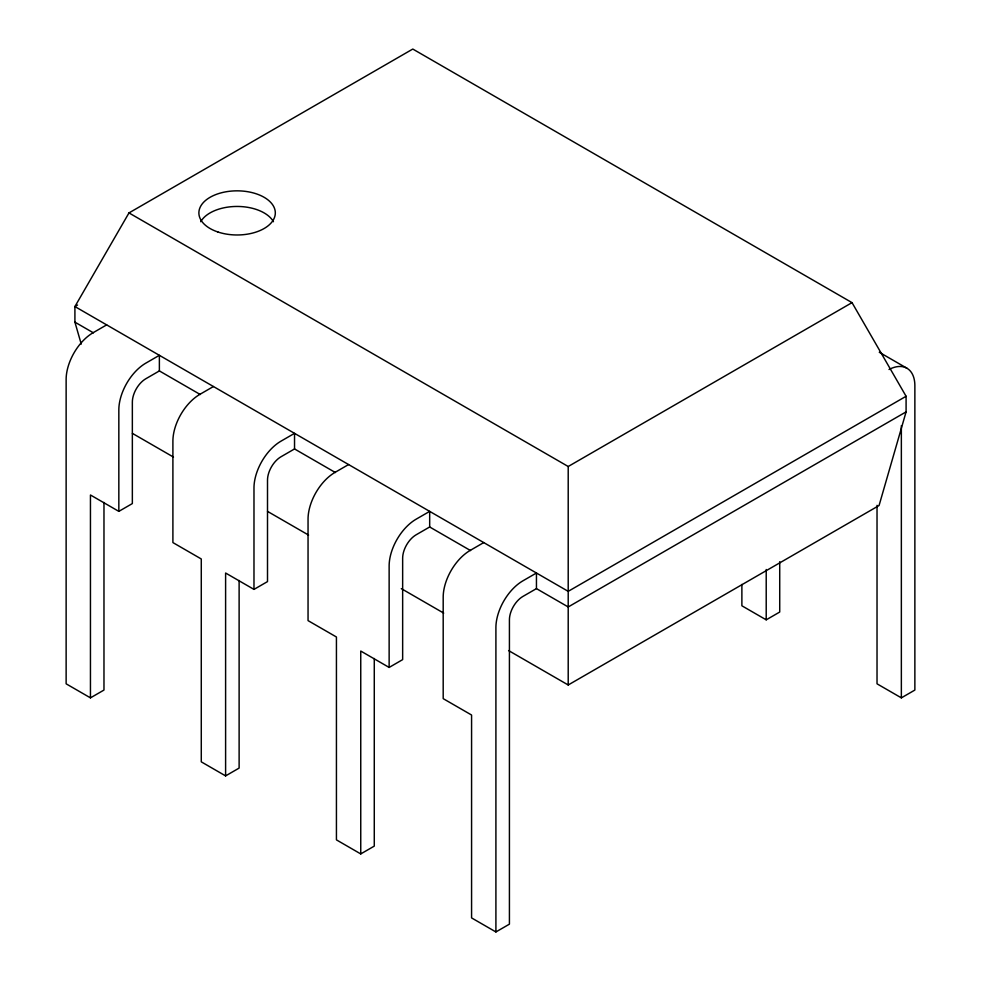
<?xml version="1.0" encoding="UTF-8"?>
<svg xmlns="http://www.w3.org/2000/svg" width="981" height="981" viewBox="0 0 981 981"><rect width="100%" height="100%" fill="white"/><g stroke="black" fill="none" stroke-linecap="round" stroke-linejoin="round"><path stroke-width="1.47" d="M81.251 344.098L74.912 322.148L74.912 306.55L128.977 212.914L412.793 49.05L852.023 302.639L906.088 396.275L906.088 411.885L879.062 505.522L568.207 684.983L508.599 650.575M77.56 305.017L74.912 306.55L568.207 591.347L906.088 396.275M106.671 324.883L93.158 332.682A38.222 22.073 -60 0 0 66.132 379.5L66.132 683.818L90.448 697.859L103.974 690.06L103.974 502.444M200.259 394.521L159.376 370.916L145.862 378.727A19.117 11.036 -60 0 0 132.349 402.136L132.349 503.572L118.836 511.371L90.448 494.988L90.448 697.859M213.441 386.526L199.928 394.325A38.222 22.073 -60 0 0 172.901 441.143L172.901 542.579L201.277 558.974L201.277 761.845L225.605 775.897L239.119 768.086L239.119 580.47M335.404 472.548L294.533 448.942L281.02 456.754A19.117 11.036 -60 0 0 267.506 480.163L267.506 581.598L253.981 589.397L225.605 573.014L225.605 775.897M348.586 464.553L335.073 472.351A38.222 22.073 -60 0 0 308.046 519.17L308.046 620.617L336.434 637L336.434 839.871L360.75 853.924L374.276 846.113L374.276 658.496M470.561 550.574L429.678 526.981L416.165 534.78A19.117 11.036 -60 0 0 402.651 558.189L402.651 659.624L389.138 667.436L360.75 651.041L360.75 853.924M128.977 212.914L568.207 466.502L852.023 302.639M483.743 542.579L470.23 550.39A38.222 22.073 -60 0 0 443.191 597.208L443.191 698.644L471.579 715.026L471.579 917.909L495.908 931.95L509.421 924.151L509.421 619.833A19.117 11.036 -60 0 1 522.934 596.423L536.448 588.625L568.207 606.957L906.088 411.885M741.881 584.431L741.881 605.792L766.21 619.833L779.723 612.034L779.723 561.696M877.026 505.35L877.026 683.818L901.355 697.859L914.868 690.06L914.868 385.741A38.222 22.073 -60 0 0 889.019 369.494M879.283 352.265L906.959 368.243M74.912 322.148L93.44 332.853M132.41 433.381L173.478 457.085M267.519 511.383L308.586 535.086M401.303 588.625L443.694 613.1M901.355 425.656L901.355 697.859M766.21 569.495L766.21 619.833M568.207 466.502L568.207 684.983M536.448 588.625L536.448 573.014L522.934 580.813A38.222 22.073 -60 0 0 495.908 627.632L495.908 931.95M429.678 526.981L429.678 511.371L416.165 519.17A38.222 22.073 -60 0 0 389.138 565.988L389.138 667.436M294.533 448.942L294.533 433.344L281.02 441.143A38.222 22.073 -60 0 0 253.981 487.962L253.981 589.397M159.376 370.916L159.376 355.318L145.862 363.117A38.222 22.073 -60 0 0 118.836 409.935L118.836 511.371M200.737 221.706A38.222 22.073 0 0 1 237.095 206.451A38.222 22.073 0 0 1 273.454 221.706M217.978 232.019A38.222 22.073 0 0 0 275.318 212.914A38.222 22.073 0 0 0 217.978 193.797A38.222 22.073 0 0 0 217.978 232.019"/></g></svg>
